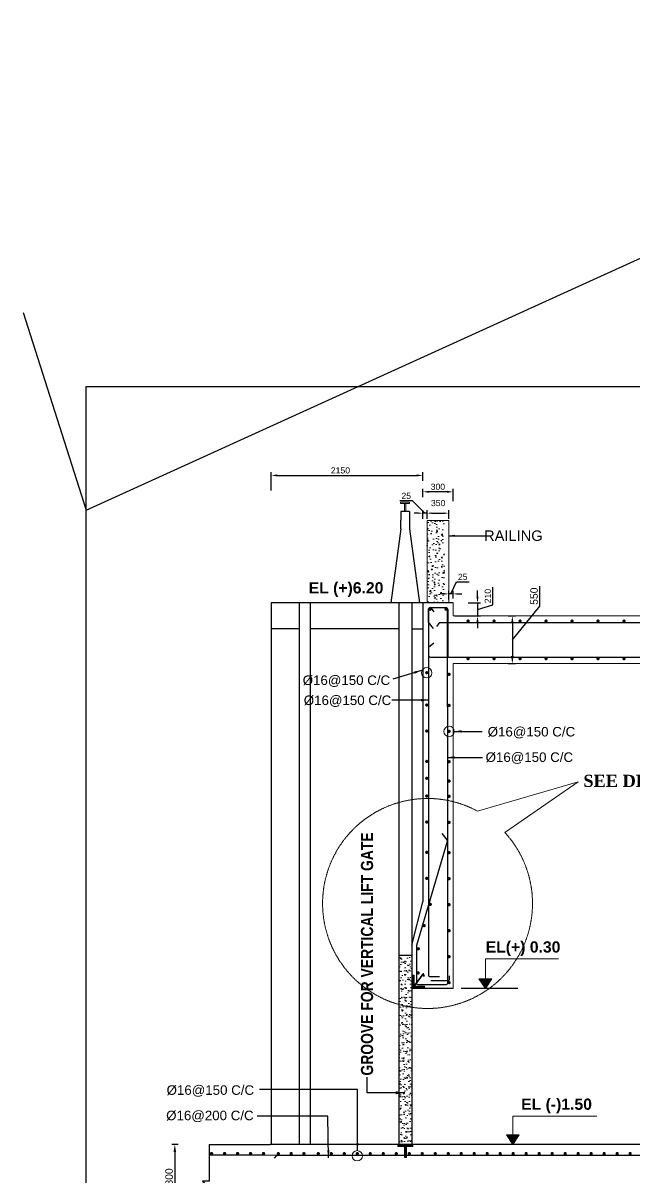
# Model space of a CAD drawing. Extents: x -426260 to 2055400, y -4304674 to -305611.
# Drawn here: x 439108 to 448981, y -1903955 to -1885312 of the extents above; entities that cross this region are included whole.
import ezdxf

# ---------------------------------------------------------------- set-up
doc = ezdxf.new("R2010")
doc.units = 0
doc.header["$LTSCALE"] = 300
doc.header["$MEASUREMENT"] = 0
doc.header["$PDMODE"] = 3
doc.linetypes.add('DASHED', pattern=[0.75, 0.5, -0.25])
doc.layers.get('0').update_dxf_attribs({"linetype": 'CONTINUOUS'})
doc.layers.get('DEFPOINTS').update_dxf_attribs({"linetype": 'CONTINUOUS'})
for name, color, linetype, lineweight in [('Dim', 7, 'CONTINUOUS', 9), ('Grid Line_Outer', 7, 'CONTINUOUS', 5), ('line2', 3, 'CONTINUOUS', 30), ('ROD', 1, 'CONTINUOUS', 30)]:
    doc.layers.add(name, color=color, linetype=linetype, lineweight=lineweight)
for name, color, linetype in [('LINE', 7, 'CONTINUOUS'), ('Pile Placing Line', 10, 'CONTINUOUS'), ('REINF.', 1, 'CONTINUOUS'), ('TEXT', 10, 'CONTINUOUS'), ('TXT', 7, 'CONTINUOUS')]:
    doc.layers.add(name, color=color, linetype=linetype)
doc.styles.add('Arial', font='arial.ttf')
doc.styles.add('DIM', font='isocp3.shx')
doc.styles.add('text', font='ARIALN.TTF', dxfattribs={"height": 1.6})
doc.dimstyles.new('dim_20', dxfattribs={"dimtxt": 40, "dimasz": 40, "dimexe": 20, "dimexo": 20, "dimgap": 15, "dimtad": 1, "dimdec": 0, "dimzin": 0, "dimdsep": 46, "dimtxsty": 'DIM', "dimcen": 150, "dimclrd": 5, "dimclre": 5, "dimclrt": 7, "dimadec": 0, "dimazin": 0, "dimtfac": 1, "dimtdec": 0, "dimtmove": 0, "dimatfit": 3, "dimfxl": 20, "dimtolj": 1, "dimtzin": 0, "dimarcsym": 0})
doc.dimstyles.new('dim_50', dxfattribs={"dimtxt": 100, "dimasz": 100, "dimexe": 50, "dimexo": 30, "dimgap": 30, "dimtad": 1, "dimdec": 0, "dimzin": 0, "dimdsep": 46, "dimtxsty": 'DIM', "dimcen": 0.09, "dimclrd": 5, "dimclre": 5, "dimclrt": 7, "dimadec": 0, "dimazin": 0, "dimtfac": 1, "dimtdec": 0, "dimtmove": 0, "dimatfit": 3, "dimfxl": 1, "dimtolj": 1, "dimtzin": 0, "dimarcsym": 1})

# ---------------------------------------------------------------- blocks, each defined once
blk = doc.blocks.new('*D439')
at = {"layer": 'DEFPOINTS', "color": 0, "transparency": 16777216}
for p in [(446917, -1894891), (446917, -1895661), (447016, -1895661)]:
    blk.add_point(p, dxfattribs=at)
at = {"layer": 'Dim', "color": 5, "lineweight": -2, "transparency": 16777216}
for p, q in [((447459, -1894735), (447459, -1894410)), ((447016, -1895276), (447459, -1894735)), ((446947, -1894891), (447066, -1894891)), ((447016, -1895011), (447016, -1895541)), ((446947, -1895661), (447066, -1895661))]:
    blk.add_line(p, q, dxfattribs=at)
at = {"layer": 'Dim', "color": 5, "transparency": 16777216}
for points in [[(446996, -1895011), (447036, -1895011), (447016, -1894891)], [(446996, -1895541), (447036, -1895541), (447016, -1895661)]]:
    blk.add_solid(points, dxfattribs=at)
at = {"layer": 'Dim', "color": 7, "transparency": 16777216, "insert": (447368, -1894572), "char_height": 120, "attachment_point": 5, "rotation": 90, "style": 'Arial'}
blk.add_mtext('\\A1;550', dxfattribs=at)
blk = doc.blocks.new('*D446')
at = {"layer": 'DEFPOINTS', "color": 0, "transparency": 16777216}
for p in [(446272, -1894681), (446054, -1894891), (446453, -1894891)]:
    blk.add_point(p, dxfattribs=at)
at = {"layer": 'Dim', "color": 5, "lineweight": -2, "transparency": 16777216}
for p, q in [((446453, -1894581), (446453, -1894481)), ((446701, -1894711), (446701, -1894429)), ((446302, -1894681), (446503, -1894681)), ((446453, -1894681), (446453, -1894891)), ((446453, -1894681), (446453, -1894891)), ((446453, -1894786), (446701, -1894711)), ((446084, -1894891), (446503, -1894891)), ((446453, -1894991), (446453, -1895091))]:
    blk.add_line(p, q, dxfattribs=at)
at = {"layer": 'Dim', "color": 5, "transparency": 16777216}
for points in [[(446436, -1894581), (446470, -1894581), (446453, -1894681)], [(446436, -1894991), (446470, -1894991), (446453, -1894891)]]:
    blk.add_solid(points, dxfattribs=at)
at = {"layer": 'Dim', "color": 7, "transparency": 16777216, "insert": (446620, -1894570), "char_height": 100, "attachment_point": 5, "rotation": 90, "style": 'Arial'}
blk.add_mtext('\\A1;210', dxfattribs=at)
blk = doc.blocks.new('*D451')
at = {"layer": 'DEFPOINTS', "color": 0, "transparency": 16777216}
for p in [(445568, -1892886), (445568, -1893004), (446058, -1893068)]:
    blk.add_point(p, dxfattribs=at)
at = {"layer": 'Dim', "color": 5, "lineweight": -2, "transparency": 16777216}
for p, q in [((445568, -1892974), (445568, -1892836)), ((446058, -1893038), (446058, -1892836)), ((445958, -1892886), (445668, -1892886))]:
    blk.add_line(p, q, dxfattribs=at)
at = {"layer": 'Dim', "color": 5, "transparency": 16777216}
for points in [[(445668, -1892869), (445668, -1892902), (445568, -1892886)], [(445958, -1892869), (445958, -1892902), (446058, -1892886)]]:
    blk.add_solid(points, dxfattribs=at)
at = {"layer": 'Dim', "color": 7, "transparency": 16777216, "insert": (445813, -1892805), "char_height": 100, "attachment_point": 5, "style": 'Arial'}
blk.add_mtext('\\A1;300', dxfattribs=at)
blk = doc.blocks.new('*D452')
at = {"layer": 'DEFPOINTS', "color": 0, "transparency": 16777216}
for p in [(445568, -1893231), (445568, -1893350), (445638, -1893350)]:
    blk.add_point(p, dxfattribs=at)
at = {"layer": 'Dim', "color": 5, "lineweight": -2, "transparency": 16777216}
for p, q in [((445404, -1893032), (445199, -1893032)), ((445603, -1893231), (445404, -1893032)), ((445568, -1893320), (445568, -1893181)), ((445638, -1893320), (445638, -1893181)), ((445498, -1893231), (445428, -1893231)), ((445638, -1893231), (445568, -1893231)), ((445638, -1893231), (445568, -1893231)), ((445708, -1893231), (445778, -1893231))]:
    blk.add_line(p, q, dxfattribs=at)
at = {"layer": 'Dim', "color": 5, "transparency": 16777216}
for points in [[(445498, -1893219), (445498, -1893242), (445568, -1893231)], [(445708, -1893219), (445708, -1893242), (445638, -1893231)]]:
    blk.add_solid(points, dxfattribs=at)
at = {"layer": 'Dim', "color": 7, "transparency": 16777216, "insert": (445301, -1892951), "char_height": 100, "attachment_point": 5, "style": 'Arial'}
blk.add_mtext('\\A1;25', dxfattribs=at)
blk = doc.blocks.new('*D453')
at = {"layer": 'DEFPOINTS', "color": 0, "transparency": 16777216}
for p in [(445638, -1893350), (445988, -1893231), (445988, -1893350)]:
    blk.add_point(p, dxfattribs=at)
at = {"layer": 'Dim', "color": 5, "lineweight": -2, "transparency": 16777216}
for p, q in [((445638, -1893320), (445638, -1893181)), ((445988, -1893320), (445988, -1893181)), ((445708, -1893231), (445918, -1893231))]:
    blk.add_line(p, q, dxfattribs=at)
at = {"layer": 'Dim', "color": 5, "transparency": 16777216}
for points in [[(445708, -1893219), (445708, -1893242), (445638, -1893231)], [(445918, -1893219), (445918, -1893242), (445988, -1893231)]]:
    blk.add_solid(points, dxfattribs=at)
at = {"layer": 'Dim', "color": 7, "transparency": 16777216, "insert": (445817, -1893068), "char_height": 100, "attachment_point": 5, "style": 'Arial'}
blk.add_mtext('\\A1;350', dxfattribs=at)
blk = doc.blocks.new('*D454')
at = {"layer": 'DEFPOINTS', "color": 0, "transparency": 16777216}
for p in [(445988, -1894535), (445988, -1894655), (446058, -1894637)]:
    blk.add_point(p, dxfattribs=at)
at = {"layer": 'Dim', "color": 5, "lineweight": -2, "transparency": 16777216}
for p, q in [((445988, -1894625), (445988, -1894485)), ((446023, -1894535), (446112, -1894342)), ((446058, -1894607), (446058, -1894485)), ((446112, -1894342), (446317, -1894342)), ((445918, -1894535), (445848, -1894535)), ((446058, -1894535), (445988, -1894535)), ((446058, -1894535), (445988, -1894535)), ((446128, -1894535), (446198, -1894535))]:
    blk.add_line(p, q, dxfattribs=at)
at = {"layer": 'Dim', "color": 5, "transparency": 16777216}
for points in [[(445918, -1894523), (445918, -1894547), (445988, -1894535)], [(446128, -1894523), (446128, -1894547), (446058, -1894535)]]:
    blk.add_solid(points, dxfattribs=at)
at = {"layer": 'Dim', "color": 7, "transparency": 16777216, "insert": (446214, -1894261), "char_height": 100, "attachment_point": 5, "rotation": 0, "style": 'Arial'}
blk.add_mtext('\\A1;25', dxfattribs=at)
blk = doc.blocks.new('*D455')
at = {"layer": 'DEFPOINTS', "color": 0, "transparency": 16777216}
for p in [(445568, -1892621), (445568, -1892739), (443118, -1892895)]:
    blk.add_point(p, dxfattribs=at)
at = {"layer": 'Dim', "color": 5, "lineweight": -2, "transparency": 16777216}
for p, q in [((443118, -1892865), (443118, -1892571)), ((443218, -1892621), (445468, -1892621)), ((445568, -1892709), (445568, -1892571))]:
    blk.add_line(p, q, dxfattribs=at)
at = {"layer": 'Dim', "color": 5, "transparency": 16777216}
for points in [[(443218, -1892604), (443218, -1892638), (443118, -1892621)], [(445468, -1892604), (445468, -1892638), (445568, -1892621)]]:
    blk.add_solid(points, dxfattribs=at)
at = {"layer": 'Dim', "color": 7, "transparency": 16777216, "insert": (444238, -1892540), "char_height": 100, "attachment_point": 5, "rotation": 0.0018, "style": 'Arial'}
blk.add_mtext('\\A1;2150', dxfattribs=at)
blk = doc.blocks.new('KK')
at = {"layer": 'LINE', "lineweight": 15}
for p, q in [((-286, 1162), (-184, 1162)), ((-286, 1148), (-286, 1162)), ((-286, 1148), (-184, 1148)), ((-242, 1056), (-242, 1148)), ((-226, 1056), (-226, 1148)), ((-184, 1148), (-184, 1162))]:
    blk.add_line(p, q, dxfattribs=at)
at = {"layer": 'LINE'}
for p, q in [((-182, 1056), (-284, 1056)), ((-284, 1054), (-284, 955)), ((-284, 856), (-284, 953)), ((-182, 1056), (-182, 956)), ((-182, 956), (-182, 856)), ((-284, 856), (-400, 0)), ((-182, 856), (-66, 0))]:
    blk.add_line(p, q, dxfattribs=at)
blk = doc.blocks.new('*D464')
at = {"layer": 'DEFPOINTS', "color": 0, "transparency": 16777216}
for p in [(441647, -1903430), (441561, -1904481), (441633, -1904481)]:
    blk.add_point(p, dxfattribs=at)
at = {"layer": 'Dim', "color": 5, "lineweight": -2, "transparency": 16777216}
for p, q in [((441617, -1903430), (441511, -1903430)), ((441561, -1903550), (441561, -1904361)), ((441603, -1904481), (441511, -1904481))]:
    blk.add_line(p, q, dxfattribs=at)
at = {"layer": 'Dim', "color": 5, "transparency": 16777216}
for points in [[(441541, -1903550), (441581, -1903550), (441561, -1903430)], [(441541, -1904361), (441581, -1904361), (441561, -1904481)]]:
    blk.add_solid(points, dxfattribs=at)
at = {"layer": 'Dim', "color": 7, "transparency": 16777216, "insert": (441469, -1903956), "char_height": 120, "attachment_point": 5, "rotation": 90, "style": 'Arial'}
blk.add_mtext('\\A1;800', dxfattribs=at)

msp = doc.modelspace()

# ---------------------------------------------------------------- hatches: boundary and pattern name
at = {"layer": 'Dim'}
h = msp.add_hatch(dxfattribs=at)
h.set_pattern_fill('AR-CONC', color=8, scale=28)
h.set_pattern_definition([(50, (-96893.91, -1927282.3), (200.83285, -17.5706), [21, -231]), (355, (-96893.91, -1927282.3), (-38.85037, 210.6138), [16.8, -184.8]), (100.451444, (-96877.18, -1927283.77), (161.98248, 193.0432), [17.84725, -196.31979]), (46.1842, (-96893.91, -1927226.3), (298.82757, -46.3454), [31.5, -346.5]), (96.635635, (-96869, -1927230.17), (261.70534, 272.75321), [26.7709, -294.47985]), (351.184164, (-96893.9, -1927226.3), (261.70534, 272.7532), [25.2, -277.2]), (21, (-96865.91, -1927240.3), (167.133975, -112.73329), [21, -231]), (326, (-96865.91, -1927240.3), (68.12829, 203.04201), [16.8, -184.8]), (71.451445, (-96851.99, -1927249.7), (235.262265, 90.30872), [17.84725, -196.31979]), (37.5, (-96893.914, -1927282.306), (3.4047595, 93.210279), [0, -182.56, 0, -187.6, 0, -185.5]), (7.5, (-96893.91, -1927282.31), (73.65947, 110.43528), [0, -106.96, 0, -178.36, 0, -70.7]), (327.5, (-96956.354, -1927282.31), (149.470282, -6.315364), [0, -70, 0, -218.4, 0, -289.8]), (317.5, (-96984.35, -1927282.3), (163.292127, 28.029395), [0, -91, 0, -145.04, 0, -205.8])])
h.paths.add_polyline_path([(445638.4, -1893350.5), (445918.4, -1893350.5), (445918.5, -1894680.5), (445638.4, -1894680.5)])
at = {"layer": 'Dim', "ltscale": 50}
h = msp.add_hatch(dxfattribs=at)
h.set_pattern_fill('AR-SAND', color=2, scale=56)
h.set_pattern_definition([(37.5, (-3516181.44, -880746.6), (-3.527628, 107.902131), [0, -85.12, 0, -95.2, 0, -91]), (7.5, (-3516181.44, -880746.6), (99.1074955, 158.0401797), [0, -45.92, 0, -76.72, 0, -29.4]), (327.5, (-3516250.32, -880746.6), (174.3919443, 0.316907), [0, -28, 0, -100.8, 0, -131.6]), (317.5, (-3516250.32, -880746.6), (168.34309, 49.1498316), [0, -14, 0, -66.08, 0, -75.6])])
h.paths.add_polyline_path([(445393.4, -1900371.4), (445183.4, -1900371.4), (445183.4, -1903430.6), (445393.4, -1903430.6)])
at = {"layer": 'Dim', "ltscale": 500}
h = msp.add_hatch(color=15, dxfattribs=at)
h.dxf.hatch_style = 1
h.paths.add_polyline_path([(446581.5, -1900755.4), (446477.2, -1900755.4), (446581.5, -1900910.6)])
h.paths.add_polyline_path([(446685.9, -1900755.4), (446581.5, -1900755.4), (446581.5, -1900910.6)])
h = msp.add_hatch(color=15, dxfattribs=at)
h.dxf.hatch_style = 1
h.paths.add_polyline_path([(447023.9, -1903275.4), (446919.5, -1903275.4), (447023.9, -1903430.6)])
h.paths.add_polyline_path([(447128.3, -1903275.4), (447023.9, -1903275.4), (447023.9, -1903430.6)])
at = {"layer": 'Grid Line_Outer', "ltscale": 2}
h = msp.add_hatch(dxfattribs=at)
h.set_pattern_fill('ANSI31', color=1, scale=1.4)
h.set_pattern_definition([(45, (-194892.02337, -1852301.67639), (-0.12374368671, 0.12374368671), [])])
h.paths.add_polyline_path([(445600.6, -1900908.8), (445597.8, -1900875.5), (445427.5, -1900875.5), (445430.3, -1900697.2), (445393.4, -1900697.2), (445393.4, -1900908.8)])
h = msp.add_hatch(dxfattribs=at)
h.set_pattern_fill('ANSI31', color=1, scale=0.896)
h.set_pattern_definition([(45, (35568.5458, -1870709.06068), (-0.079195959493, 0.079195959493), [])])
h.paths.add_polyline_path([(445306.6, -1903463.2), (445271.1, -1903463.2), (445271.1, -1903641.3), (445306.6, -1903641.3)])
h.paths.add_polyline_path([(445409.8, -1903430.5), (445166.9, -1903430.5), (445166.9, -1903463.2), (445409.8, -1903463.2)])

# ---------------------------------------------------------------- linework, layer by layer
at = {"layer": 'Dim'}
msp.add_line((445183.4, -1903430.5), (445393.4, -1903430.5), dxfattribs=at)
at = {"layer": 'Dim', "color": 7}
msp.add_lwpolyline([(445638.4, -1894680.5), (445638.4, -1893350.5), (445988.4, -1893350.5), (445988.5, -1894680.5)], dxfattribs=at)
at = {"layer": 'Dim', "color": 7, "linetype": 'DASHED', "ltscale": 400}
msp.add_lwpolyline([(446454.6, -1898044.2), (448078.4, -1897573.8), (446893.6, -1898388.5)], dxfattribs=at)
at = {"layer": 'Dim', "ltscale": 500}
for points in [[(446581.5, -1900755.4), (446581.5, -1900433.3), (447762, -1900433.3)], [(446581.5, -1900910.6), (446685.9, -1900755.4), (446477.2, -1900755.4), (446581.5, -1900910.6)], [(447023.9, -1903275.4), (447023.9, -1902973.6), (448382.6, -1902973.6)], [(447023.9, -1903430.6), (447128.3, -1903275.4), (446919.5, -1903275.4), (447023.9, -1903430.6)]]:
    msp.add_lwpolyline(points, dxfattribs=at)
at = {"layer": 'Dim'}
for centre in [(445632.4, -1895808.7), (445993.7, -1896756.4), (444509.9, -1903613.9)]:
    msp.add_circle(centre, 83.5, dxfattribs=at)
at = {"layer": 'Dim', "color": 7, "linetype": 'DASHED', "ltscale": 400}
msp.add_arc((445645.5, -1899537.3), 1696.3, 61.67014, 42.62637, dxfattribs=at)
at = {"layer": 'Grid Line_Outer', "color": 1, "ltscale": 2}
msp.add_line((445600.6, -1900908.8), (445597.8, -1900875.5), dxfattribs=at)
msp.add_lwpolyline([(445600.6, -1900908.8), (445393.4, -1900908.8), (445393.4, -1900697.2), (445430.3, -1900697.2), (445427.5, -1900875.5), (445597.8, -1900875.5)], dxfattribs=at)
at = {"layer": 'Grid Line_Outer', "color": 1, "lineweight": 35, "ltscale": 2}
msp.add_lwpolyline([(445427.5, -1900875.5), (445576.2, -1900672.8), (445593.3, -1900717.5)], dxfattribs=at)
at = {"layer": 'Grid Line_Outer', "color": 1, "ltscale": 2}
for points in [[(445166.9, -1903430.5), (445409.8, -1903430.5), (445409.8, -1903463.2), (445166.9, -1903463.2)], [(445306.6, -1903641.3), (445271.1, -1903641.3), (445271.1, -1903463.2), (445306.6, -1903463.2)]]:
    msp.add_lwpolyline(points, close=True, dxfattribs=at)
at = {"layer": 'LINE', "lineweight": 15}
for p, q in [((446058.3, -1894680.6), (446058.3, -1894890.6)), ((446058.9, -1895660.6), (446058.9, -1900908.8))]:
    msp.add_line(p, q, dxfattribs=at)
at = {"layer": 'LINE', "ltscale": 500}
for p, q in [((443573.3, -1895100.7), (443118.3, -1895100.7)), ((445183.4, -1895100.7), (443748.3, -1895100.7)), ((446058.9, -1900908.8), (445393.4, -1900908.8)), ((446058.3, -1903430.5), (443118.3, -1903430.5)), ((455369, -1903430.6), (446058.9, -1903430.6))]:
    msp.add_line(p, q, dxfattribs=at)
at = {"layer": 'LINE', "color": 8, "ltscale": 500}
msp.add_line((447107.1, -1900910.6), (446191, -1900910.6), dxfattribs=at)
at = {"layer": 'LINE'}
msp.add_lwpolyline([(472846.2, -1914323.1), (440128.1, -1914323.1), (440128.1, -1891186.8), (472846.2, -1891186.8)], close=True, dxfattribs=at)
at = {"layer": 'LINE', "ltscale": 500}
for points in [[(443118.3, -1894680.6), (443118.3, -1903430.5)], [(446058.3, -1894680.6), (443118.3, -1894680.6)], [(443573.3, -1894680.6), (443573.3, -1903430.5)], [(443748.3, -1894680.6), (443748.3, -1903430.5)], [(445183.4, -1894680.6), (445183.4, -1903430.5)], [(445393.3, -1894680.6), (445393.4, -1903430.5)], [(445568.3, -1894680.6), (445568.3, -1899508.8)], [(445393.3, -1895100.7), (445568.3, -1895100.7)], [(445568.3, -1895387.5), (445568.3, -1899508.8)], [(445393.4, -1900208.8), (445568.3, -1899508.8)], [(445393.4, -1900208.8), (445393.4, -1900908.8)], [(445183.4, -1900371.4), (445393.4, -1900371.4)], [(442116.1, -1903430.5), (443104.3, -1903430.5)], [(442116.1, -1903430.5), (443104.3, -1903430.5)]]:
    msp.add_lwpolyline(points, dxfattribs=at)
at = {"layer": 'LINE', "lineweight": 15}
for points in [[(446058.3, -1894890.6), (454879.2, -1894890.6)], [(446058.9, -1895660.6), (454877.4, -1895660.6)]]:
    msp.add_lwpolyline(points, dxfattribs=at)
at = {"layer": 'LINE', "color": 5, "ltscale": 500}
msp.add_lwpolyline([(442116.1, -1903430.5), (442116.1, -1904023.6), (442009.5, -1904023.6), (442213.8, -1904188.3), (442100.8, -1904188.3), (442100.8, -1904585.6)], dxfattribs=at)
at = {"layer": 'line2', "color": 3}
msp.add_line((443132.3, -1903430.5), (443104.3, -1903430.5), dxfattribs=at)
msp.add_line((443132.3, -1903430.5), (443104.3, -1903430.5), dxfattribs=at)
at = {"layer": 'Pile Placing Line', "ltscale": 0.5}
for p, q in [((440128.1, -1893180.9), (457440.6, -1885312.2)), ((439108.3, -1889986.7), (440128.1, -1893180.9))]:
    msp.add_line(p, q, dxfattribs=at)
at = {"layer": 'REINF.', "ltscale": 50, "const_width": 26.3}
for points in [[(445673.3, -1894782.7, 1), (445699.5, -1894782.7, 1)], [(445956.8, -1894781.6, -1), (445930.6, -1894781.6, -1)], [(446287.8, -1894973.8, 1), (446314, -1894973.8, 1)], [(446734, -1894973.8, -1), (446707.8, -1894973.8, -1)], [(447154, -1894973.8, -1), (447127.8, -1894973.8, -1)], [(447547.8, -1894973.8, 1), (447574, -1894973.8, 1)], [(447994, -1894973.8, -1), (447967.8, -1894973.8, -1)], [(448414, -1894973.8, -1), (448387.8, -1894973.8, -1)], [(448807.8, -1894973.8, 1), (448834, -1894973.8, 1)], [(446287.8, -1895581.8, 1), (446314, -1895581.8, 1)], [(446734, -1895581.8, -1), (446707.8, -1895581.8, -1)], [(447154, -1895581.8, -1), (447127.8, -1895581.8, -1)], [(447547.8, -1895581.8, 1), (447574, -1895581.8, 1)], [(447994, -1895581.8, -1), (447967.8, -1895581.8, -1)], [(448414, -1895581.8, -1), (448387.8, -1895581.8, -1)], [(448807.8, -1895581.8, 1), (448834, -1895581.8, 1)], [(445632.4, -1895795.5, 1), (445632.4, -1895821.8, 1)], [(445993.7, -1895847.7, -1), (445993.7, -1895821.5, -1)], [(445632.4, -1896344.2, -1), (445632.4, -1896318, -1)], [(445993.7, -1896323.3, 1), (445993.7, -1896349.5, 1)], [(445632.4, -1896738, 1), (445632.4, -1896764.2, 1)], [(445993.7, -1896743.3, 1), (445993.7, -1896769.5, 1)], [(445632.4, -1897228, 1), (445632.4, -1897254.2, 1)], [(445993.7, -1897259.5, -1), (445993.7, -1897233.3, -1)], [(445632.4, -1897501.3, 1), (445632.4, -1897527.6, 1)], [(445993.7, -1897572.4, -1), (445993.7, -1897546.2, -1)], [(445632.4, -1897814.2, -1), (445632.4, -1897788, -1)], [(445993.7, -1897793.3, 1), (445993.7, -1897819.5, 1)], [(445632.4, -1898208, 1), (445632.4, -1898234.2, 1)], [(445993.7, -1898213.3, 1), (445993.7, -1898239.5, 1)], [(445632.4, -1898724.2, -1), (445632.4, -1898698, -1)], [(445993.7, -1898729.5, -1), (445993.7, -1898703.3, -1)], [(445632.4, -1899118, 1), (445632.4, -1899144.2, 1)], [(445993.7, -1899149.5, -1), (445993.7, -1899123.3, -1)], [(445690, -1899564.2, -1), (445690, -1899538, -1)], [(445993.7, -1899569.5, -1), (445993.7, -1899543.3, -1)], [(445591.2, -1899882, 1), (445591.2, -1899908.3, 1)], [(445993.7, -1899963.3, 1), (445993.7, -1899989.5, 1)], [(445495.4, -1900256.5, 1), (445495.4, -1900282.8, 1)], [(445993.7, -1900383.3, 1), (445993.7, -1900409.5, 1)], [(445493.6, -1900672.8, -1), (445493.6, -1900646.6, -1)], [(445993.7, -1900829.5, -1), (445993.7, -1900803.3, -1)], [(442142.4, -1903577.3, 1), (442168.6, -1903577.3, 1)], [(442378.6, -1903577.3, -1), (442352.4, -1903577.3, -1)], [(442588.6, -1903577.3, -1), (442562.4, -1903577.3, -1)], [(442772.4, -1903577.3, 1), (442798.6, -1903577.3, 1)], [(442982.4, -1903577.3, 1), (443008.6, -1903577.3, 1)], [(443246.2, -1903578.8, -1), (443219.9, -1903578.8, -1)], [(443454.7, -1903578.8, -1), (443428.4, -1903578.8, -1)], [(443660.3, -1903578.8, -1), (443634.1, -1903578.8, -1)], [(443866.8, -1903578.8, 1), (443893, -1903578.8, 1)], [(444103, -1903578.8, -1), (444076.8, -1903578.8, -1)], [(444313, -1903578.8, -1), (444286.8, -1903578.8, -1)], [(444496.8, -1903578.8, 1), (444523, -1903578.8, 1)], [(444733, -1903578.8, -1), (444706.8, -1903578.8, -1)], [(444943, -1903578.8, -1), (444916.8, -1903578.8, -1)], [(445126.8, -1903578.8, 1), (445153, -1903578.8, 1)], [(445363, -1903578.8, -1), (445336.8, -1903578.8, -1)], [(445573, -1903578.8, -1), (445546.8, -1903578.8, -1)], [(445783, -1903578.8, -1), (445756.8, -1903578.8, -1)], [(445966.8, -1903578.8, 1), (445993, -1903578.8, 1)], [(446176.8, -1903578.8, 1), (446203, -1903578.8, 1)], [(446413, -1903578.8, -1), (446386.8, -1903578.8, -1)], [(446596.8, -1903578.8, 1), (446623, -1903578.8, 1)], [(446806.8, -1903578.8, 1), (446833, -1903578.8, 1)], [(447043, -1903578.8, -1), (447016.8, -1903578.8, -1)], [(447226.8, -1903578.8, 1), (447253, -1903578.8, 1)], [(447436.8, -1903578.8, 1), (447463, -1903578.8, 1)], [(447673, -1903578.8, -1), (447646.8, -1903578.8, -1)], [(447883, -1903578.8, -1), (447856.8, -1903578.8, -1)], [(448066.8, -1903578.8, 1), (448093, -1903578.8, 1)], [(448303, -1903578.8, -1), (448276.8, -1903578.8, -1)], [(448513, -1903578.8, -1), (448486.8, -1903578.8, -1)], [(448696.8, -1903578.8, 1), (448723, -1903578.8, 1)], [(448906.8, -1903578.8, 1), (448933, -1903578.8, 1)]]:
    msp.add_lwpolyline(points, format="xyb", close=True, dxfattribs=at)
at = {"layer": 'ROD'}
msp.add_line((445690.5, -1894755.2), (445942.9, -1894755.2), dxfattribs=at)
for points in [[(445660.5, -1894790.1), (445659.2, -1900690.9, 0.4142136), (445687.2, -1900718.9), (445839.1, -1900718.9)], [(445741.1, -1895092), (445660.5, -1894992.2), (445660.5, -1894786, -0.4142136), (445691.3, -1894755.2), (445764.9, -1894755.2)], [(445764.9, -1894755.2), (445883.9, -1894755.2), (445940.1, -1894755.2, -0.4142151), (445970.9, -1894786), (445970.9, -1895555.5)], [(445747.4, -1895331.7), (445660.4, -1895399.9), (445660.4, -1895524.8, 0.4142741), (445691.2, -1895555.6), (450468.2, -1895555.6)], [(445962.5, -1898534.1), (445467.5, -1900218.4, 0.0613141), (445466.7, -1900225.2), (445466.7, -1900819.6, 0.4142133), (445494.7, -1900847.6), (445943.3, -1900847.6, 0.4142375), (445971.3, -1900819.6), (445971.1, -1897791.6)], [(445874, -1898405.8), (445957.9, -1898510.4, -0.2435097), (445962, -1898535.8)], [(445697.5, -1900781.9), (445974.9, -1900781.9, 0.4142375), (446002.9, -1900753.9), (446002.9, -1900707.7)], [(443172.4, -1903651), (443210.6, -1903609.9, -0.2081829), (443220.9, -1903605.4), (443748.9, -1903605.4)]]:
    msp.add_lwpolyline(points, format="xyb", dxfattribs=at)
for points in [[(445754.7, -1894826.6), (445697.4, -1894755.2)], [(445971.1, -1897944.4), (445970.8, -1894781.9)], [(445838.3, -1894997.8), (445838.3, -1894997.8), (445788.8, -1895062.9)], [(445838.3, -1894997.8), (450468.2, -1894999)], [(443215.3, -1903606.6), (443015.8, -1903605.4), (442116.1, -1903605.4)], [(443748.9, -1903605.4), (455156.1, -1903605.4)]]:
    msp.add_lwpolyline(points, dxfattribs=at)
for centre, radius, start, end in [((445698.3, -1894792.3), 37.9, 101.89685, 183.3272), ((445942.9, -1894783.2), 28, 0, 90)]:
    msp.add_arc(centre, radius, start, end, dxfattribs=at)

# ---------------------------------------------------------------- block references
at = {"color": 8, "xscale": 1.399999999994179, "yscale": 1.400000000023283, "zscale": 1.4}
msp.add_blockref('KK', (445610.5, -1894680.6), dxfattribs=at)

# ---------------------------------------------------------------- texts
at = {"layer": 'Dim', "color": 7, "char_height": 154, "attachment_point": 4}
for s, insert, width in [('{\\fArial|b0|i0|c0|p34;%%C16@150 C/C}', (443627.9, -1895945.6), 1603.352), ('{\\fArial|b0|i0|c0|p34;%%C16@150 C/C}', (443645.2, -1896269.6), 1603.352), ('{\\fArial|b0|i0|c0|p34;%%C16@150 C/C}', (446617.7, -1896777.7), 1603.352), ('{\\fArial|b0|i0|c0|p34;%%C16@150 C/C}', (446584, -1897188.9), 1603.352), ('{\\fArial|b0|i0|c0|p34;%%C16@150 C/C}', (441428.1, -1902567.5), 1661.106), ('{\\fArial|b0|i0|c0|p34;%%C16@200 C/C}', (441421, -1902977.7), 2571.598)]:
    msp.add_mtext(s, dxfattribs=dict(at, insert=insert, width=width))
at = {"layer": 'TEXT', "color": 6, "insert": (444569.2, -1902317.8), "char_height": 196, "width": 6049.699, "attachment_point": 1, "rotation": 90, "style": 'text'}
msp.add_mtext('{\\fArial Narrow|b1|i0|c0|p34;\\C7;GROOVE FOR VERTICAL LIFT GATE }', dxfattribs=at)
at = {"layer": 'TXT', "color": 0, "attachment_point": 5, "style": 'Arial'}
for s, insert, char_height, width in [('{\\H1.1x;\\C7;RAILING\\fArial|b1|i0|c0|p34;\\H0.90909x;\\C6; }', (447032.9, -1893595.7), 154, 2837.691), ('{\\fArial|b1|i0|c0|p34;\\C6;EL (+)6.20}', (444328.1, -1894464.5), 182, 1448.734), ("{\\fTimes New Roman|b1|i0|c0|p18;\\C7;SEE DETAIL 'W'}", (449316, -1897558.1), 196, 2837.691), ('{\\fArial|b1|i0|c0|p34;\\C6;EL(+) 0.30}', (447189, -1900267.2), 182, 1448.734), ('{\\fArial|b1|i0|c0|p34;\\C6;EL (-)1.50}', (447730.6, -1902807.5), 182, 1448.734)]:
    msp.add_mtext(s, dxfattribs=dict(at, insert=insert, char_height=char_height, width=width))

# ---------------------------------------------------------------- dimensions: what is measured, and where the dimension line sits
at = {"layer": 'Dim'}
for base, p1, p2, angle, text, override, picture, middle in [((445568.4, -1892621), (443118.3, -1892894.6), (445568.4, -1892739.1), 0.00179, '2150', {"dimtxsty": 'Arial', "dimtmove": 1}, '*D455', (444238.4, -1892621)), ((445568.4, -1892885.6), (446058.3, -1893067.7), (445568.4, -1893003.8), 180, '300', {"dimtxsty": 'Arial', "dimtmove": 1}, '*D451', (445813.4, -1892885.6)), ((445568.4, -1893230.8), (445638.4, -1893350.5), (445568.4, -1893350.5), 180, '25', {"dimasz": 70, "dimtxsty": 'Arial', "dimtmove": 1}, '*D452', (445374.3, -1893031.8)), ((445988.4, -1894535), (446058.3, -1894636.9), (445988.4, -1894654.7), 180, '25', {"dimasz": 70, "dimtxsty": 'Arial', "dimtmove": 1}, '*D454', (446141.6, -1894341.7)), ((447016.3, -1895660.6), (446916.5, -1894890.6), (446916.5, -1895660.6), 90, '550', {"dimtxt": 120, "dimasz": 120, "dimtxsty": 'Arial', "dimtmove": 1}, '*D439', (447459.2, -1894704.8))]:
    dim = msp.add_linear_dim(base=base, p1=p1, p2=p2, angle=angle, text=text, dimstyle='dim_50', override=override, dxfattribs=at)
    dim.commit()
    dim.dimension.update_dxf_attribs({"geometry": picture, "text_midpoint": middle, "dimtype": 160})
dim = msp.add_linear_dim(base=(445988.4, -1893230.8), p1=(445638.4, -1893350.5), p2=(445988.4, -1893350.5), dimstyle='dim_50', override={"dimasz": 70, "dimtxsty": 'Arial', "dimtmove": 1}, dxfattribs=at)
dim.commit()
dim.dimension.update_dxf_attribs({"geometry": '*D453', "text_midpoint": (445816.9, -1893149.1), "dimtype": 160})
dim = msp.add_linear_dim(base=(446453, -1894890.6), p1=(446272.1, -1894680.6), p2=(446054.1, -1894890.6), angle=90, dimstyle='dim_50', override={"dimtxsty": 'Arial', "dimtmove": 1}, dxfattribs=at)
dim.commit()
dim.dimension.update_dxf_attribs({"geometry": '*D446', "text_midpoint": (446620.1, -1894681.1)})
dim = msp.add_linear_dim(base=(441560.5, -1904480.6), p1=(441647.1, -1903430.5), p2=(441633.1, -1904480.6), angle=90, text='800', dimstyle='dim_50', override={"dimtxt": 120, "dimasz": 120, "dimtxsty": 'Arial', "dimtmove": 2}, dxfattribs=at)
dim.commit()
dim.dimension.update_dxf_attribs({"geometry": '*D464', "text_midpoint": (441469.3, -1903955.5)})

# ---------------------------------------------------------------- leaders
for points, override in [([(445988.4, -1893595.3), (446614.9, -1893595.3)], {"dimgap": 30, "dimtad": 0}), ([(445280.3, -1902595.8), (444671.4, -1902595), (444671.4, -1902343.3)], {"dimasz": 150, "dimgap": 30, "dimtad": 0})]:
    msp.add_leader(points, dimstyle='dim_50', override=override, dxfattribs=at)
at = {"layer": 'Dim', "ltscale": 50}
for points, override in [([(445548.9, -1895771.1), (445087.2, -1895910.5)], {"dimasz": 120, "dimtad": 0}), ([(445659, -1896252.5), (445067.1, -1896252.5)], {"dimasz": 120, "dimtad": 0}), ([(446077.2, -1896757.2), (446529.6, -1896755.8)], {"dimasz": 120, "dimtad": 0}), ([(445963.4, -1897177), (446533.3, -1897177)], {"dimasz": 120, "dimtad": 0}), ([(444511.2, -1903530.5), (444511.7, -1902542.5), (442930.8, -1902542.5)], {"dimasz": 120, "dimgap": 15, "dimtad": 0}), ([(444044.1, -1903644.4), (444035.7, -1902972), (442893.6, -1902972)], {"dimasz": 120, "dimgap": 15, "dimtad": 0})]:
    msp.add_leader(points, dimstyle='dim_20', override=override, dxfattribs=at)

doc.saveas('drawing.dxf')
